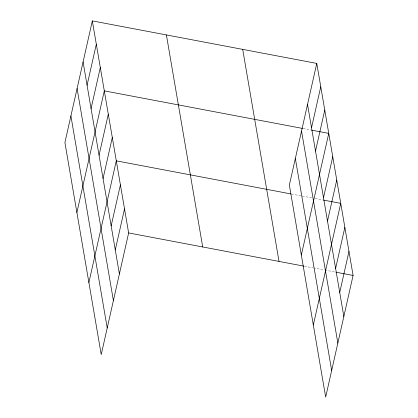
<?xml version="1.0" encoding="UTF-8"?>
<svg xmlns="http://www.w3.org/2000/svg" width="418" height="418" viewBox="0 0 418 418"><rect width="100%" height="100%" fill="white"/><g stroke="black" fill="none" stroke-linecap="round" stroke-linejoin="round"><path stroke-width="0.31" stroke-dasharray="2.09 1.57" d="M303.217 128.551L310.877 130.003M291.576 194.046L312.011 197.918M315.203 198.524L322.863 199.971M304.56 266.261L312.863 267.834M313.5 267.954L324.358 270.007M324.995 270.127L335.21 272.066"/><path stroke-width="0.63" d="M92.326 20.9L64.91 142.548L101.229 354.584L128.645 232.936L92.326 20.9L316.771 63.416L353.09 275.452L325.674 397.1L289.355 185.064L316.771 63.416M87.075 85.256L96.323 44.224M91.067 108.581L100.315 67.549M76.896 212.522L104.312 90.873L302.58 128.43M99.056 155.23L108.304 114.198M103.053 178.554L112.301 137.522M88.882 282.495L116.293 160.841L290.938 193.926M111.162 225.908L120.41 184.876M115.279 249.938L124.527 208.906M311.52 127.772L320.768 86.74M315.517 151.097L324.76 110.065M301.341 255.037L328.757 133.389L311.52 130.123M323.506 197.745L332.754 156.713M327.498 221.07L336.746 180.038M313.328 325.005L340.743 203.357L323.501 200.091M335.612 268.424L344.855 227.392M339.724 292.454L348.973 251.422M128.645 232.936L303.923 266.141M335.847 272.186L353.09 275.452M307.528 104.448L343.842 316.483M301.53 131.053L337.849 343.089M295.354 158.459L331.667 370.5M242.706 49.387L279.02 261.422M166.395 34.929L202.709 246.965M83.078 61.932L119.396 273.968M77.084 88.538L113.398 300.573M70.908 115.948L107.222 327.984"/></g></svg>
